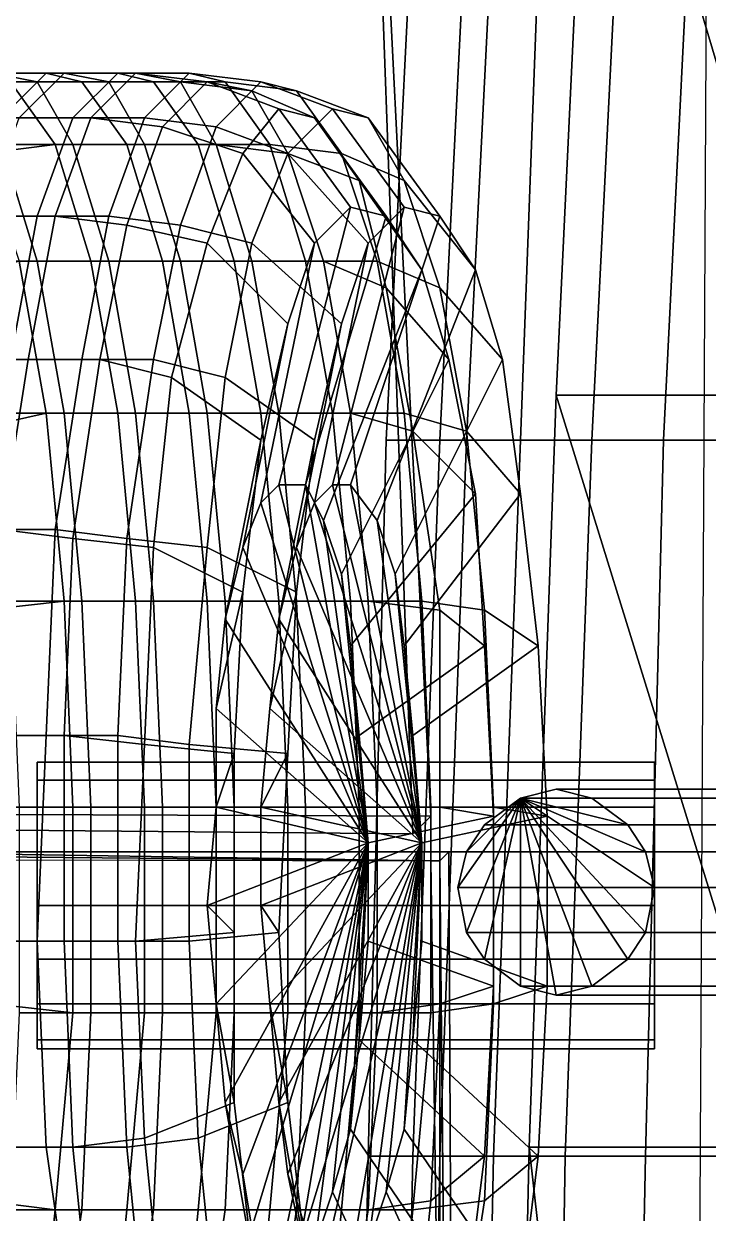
# Model space of a CAD drawing. Extents: x -1726 to 1721, y -2579 to 1769.
# Drawn here: x -336.5 to -260, y 177.6 to 310.5 of the extents above; entities that cross this region are included whole.
import ezdxf

# ---------------------------------------------------------------- set-up
doc = ezdxf.new("R2010")
doc.units = 0

msp = doc.modelspace()

# ---------------------------------------------------------------- linework, layer by layer
at = {"layer": '107051', "color": 1}
for points in [[(-348, 305, -1238), (-343, 304, -1216), (-335, 304, -1217), (-340, 305, -1240)], [(-345, 300, -1263), (-340, 305, -1240), (-332, 305, -1242), (-337, 300, -1264)], [(-340, 305, -1240), (-335, 304, -1217), (-327, 304, -1219), (-332, 305, -1242)], [(-337, 300, -1264), (-332, 305, -1242), (-324, 305, -1243), (-329, 300, -1266)], [(-332, 305, -1242), (-327, 304, -1219), (-319, 304, -1220), (-324, 305, -1243)], [(-329, 300, -1266), (-324, 305, -1243), (-316, 304, -1245), (-321, 299, -1267)], [(-324, 305, -1243), (-319, 304, -1220), (-311, 303, -1222), (-316, 304, -1245)], [(-343, 304, -1216), (-339, 297, -1194), (-331, 297, -1195), (-335, 304, -1217)], [(-335, 304, -1217), (-331, 297, -1195), (-323, 297, -1197), (-327, 304, -1219)], [(-327, 304, -1219), (-323, 297, -1197), (-315, 297, -1199), (-319, 304, -1220)], [(-321, 299, -1267), (-316, 304, -1245), (-308, 301, -1246), (-312, 296, -1268)], [(-319, 304, -1220), (-315, 297, -1199), (-307, 296, -1201), (-311, 303, -1222)], [(-316, 304, -1245), (-311, 303, -1222), (-304, 300, -1224), (-308, 301, -1246)], [(-311, 303, -1222), (-307, 296, -1201), (-299, 293, -1203), (-304, 300, -1224)], [(-312, 296, -1268), (-308, 301, -1246), (-300, 290, -1247), (-304, 286, -1266)], [(-308, 301, -1246), (-304, 300, -1224), (-296, 289, -1228), (-300, 290, -1247)], [(-341, 289, -1284), (-337, 300, -1264), (-329, 300, -1266), (-333, 289, -1286)], [(-333, 289, -1286), (-329, 300, -1266), (-321, 299, -1267), (-325, 288, -1287)], [(-325, 288, -1287), (-321, 299, -1267), (-312, 296, -1268), (-316, 286, -1287)], [(-304, 300, -1224), (-299, 293, -1203), (-292, 283, -1210), (-296, 289, -1228)], [(-347, 296, -1192), (-343, 284, -1173), (-335, 284, -1174), (-339, 297, -1194)], [(-339, 297, -1194), (-335, 284, -1174), (-327, 284, -1176), (-331, 297, -1195)], [(-331, 297, -1195), (-327, 284, -1176), (-319, 284, -1178), (-323, 297, -1197)], [(-323, 297, -1197), (-319, 284, -1178), (-311, 284, -1179), (-315, 297, -1199)], [(-315, 297, -1199), (-311, 284, -1179), (-303, 284, -1181), (-307, 296, -1201)], [(-316, 286, -1287), (-312, 296, -1268), (-304, 286, -1266), (-307, 277, -1283)], [(-307, 296, -1201), (-303, 284, -1181), (-296, 281, -1185), (-299, 293, -1203)], [(-299, 293, -1203), (-296, 281, -1185), (-289, 273, -1193), (-292, 283, -1210)], [(-304, 286, -1266), (-300, 290, -1247), (-308, 259, -1243), (-310, 257, -1254)], [(-300, 290, -1247), (-296, 289, -1228), (-305, 259, -1231), (-308, 259, -1243)], [(-344, 273, -1301), (-341, 289, -1284), (-333, 289, -1286), (-336, 273, -1303)], [(-336, 273, -1303), (-333, 289, -1286), (-325, 288, -1287), (-328, 273, -1304)], [(-296, 289, -1228), (-292, 283, -1210), (-303, 255, -1221), (-305, 259, -1231)], [(-328, 273, -1304), (-325, 288, -1287), (-316, 286, -1287), (-320, 271, -1303)], [(-320, 271, -1303), (-316, 286, -1287), (-307, 277, -1283), (-310, 264, -1297)], [(-307, 277, -1283), (-304, 286, -1266), (-310, 257, -1254), (-312, 252, -1264)], [(-343, 284, -1173), (-340, 267, -1158), (-332, 267, -1159), (-335, 284, -1174)], [(-335, 284, -1174), (-332, 267, -1159), (-324, 267, -1160), (-327, 284, -1176)], [(-327, 284, -1176), (-324, 267, -1160), (-316, 267, -1162), (-319, 284, -1178)], [(-319, 284, -1178), (-316, 267, -1162), (-308, 267, -1164), (-311, 284, -1179)], [(-311, 284, -1179), (-308, 267, -1164), (-300, 267, -1166), (-303, 284, -1181)], [(-303, 284, -1181), (-300, 267, -1166), (-293, 265, -1170), (-296, 281, -1185)], [(-292, 283, -1210), (-289, 273, -1193), (-301, 249, -1211), (-303, 255, -1221)], [(-296, 281, -1185), (-293, 265, -1170), (-286, 258, -1181), (-289, 273, -1193)], [(-310, 264, -1297), (-307, 277, -1283), (-312, 252, -1264), (-314, 244, -1272)], [(-347, 254, -1314), (-344, 273, -1301), (-336, 273, -1303), (-339, 254, -1315)], [(-339, 254, -1315), (-336, 273, -1303), (-328, 273, -1304), (-331, 253, -1316)], [(-331, 253, -1316), (-328, 273, -1304), (-320, 271, -1303), (-322, 252, -1315)], [(-289, 273, -1193), (-286, 258, -1181), (-300, 241, -1204), (-301, 249, -1211)], [(-322, 252, -1315), (-320, 271, -1303), (-310, 264, -1297), (-312, 247, -1307)], [(-340, 267, -1158), (-338, 246, -1147), (-330, 246, -1148), (-332, 267, -1159)], [(-332, 267, -1159), (-330, 246, -1148), (-322, 246, -1150), (-324, 267, -1160)], [(-324, 267, -1160), (-322, 246, -1150), (-314, 246, -1151), (-316, 267, -1162)], [(-316, 267, -1162), (-314, 246, -1151), (-306, 246, -1153), (-308, 267, -1164)], [(-308, 267, -1164), (-306, 246, -1153), (-298, 246, -1156), (-300, 267, -1166)], [(-300, 267, -1166), (-298, 246, -1156), (-290, 245, -1160), (-293, 265, -1170)], [(-293, 265, -1170), (-290, 245, -1160), (-285, 241, -1172), (-286, 258, -1181)], [(-312, 247, -1307), (-310, 264, -1297), (-314, 244, -1272), (-315, 234, -1278)], [(-298, 219, -1196), (-310, 257, -1254), (-308, 259, -1243), (-298, 219, -1196)], [(-298, 219, -1196), (-308, 259, -1243), (-305, 259, -1231), (-298, 219, -1196)], [(-298, 219, -1196), (-305, 259, -1231), (-303, 255, -1221), (-298, 219, -1196)], [(-286, 258, -1181), (-285, 241, -1172), (-299, 231, -1199), (-300, 241, -1204)], [(-298, 219, -1196), (-312, 252, -1264), (-310, 257, -1254), (-298, 219, -1196)], [(-340, 231, -1322), (-339, 254, -1315), (-331, 253, -1316), (-332, 231, -1323)], [(-298, 219, -1196), (-303, 255, -1221), (-301, 249, -1211), (-298, 219, -1196)], [(-332, 231, -1323), (-331, 253, -1316), (-322, 252, -1315), (-323, 230, -1322)], [(-323, 230, -1322), (-322, 252, -1315), (-312, 247, -1307), (-313, 229, -1313)], [(-298, 219, -1196), (-314, 244, -1272), (-312, 252, -1264), (-298, 219, -1196)], [(-298, 219, -1196), (-301, 249, -1211), (-300, 241, -1204), (-298, 219, -1196)], [(-338, 246, -1147), (-337, 223, -1142), (-329, 223, -1143), (-330, 246, -1148)], [(-330, 246, -1148), (-329, 223, -1143), (-321, 223, -1145), (-322, 246, -1150)], [(-322, 246, -1150), (-321, 223, -1145), (-313, 223, -1146), (-314, 246, -1151)], [(-313, 229, -1313), (-312, 247, -1307), (-315, 234, -1278), (-315, 223, -1281)], [(-314, 246, -1151), (-313, 223, -1146), (-305, 223, -1148), (-306, 246, -1153)], [(-306, 246, -1153), (-305, 223, -1148), (-297, 223, -1151), (-298, 246, -1156)], [(-298, 246, -1156), (-297, 223, -1151), (-290, 223, -1155), (-290, 245, -1160)], [(-290, 245, -1160), (-290, 223, -1155), (-284, 222, -1168), (-285, 241, -1172)], [(-298, 219, -1196), (-315, 234, -1278), (-314, 244, -1272), (-298, 219, -1196)], [(-298, 219, -1196), (-300, 241, -1204), (-299, 231, -1199), (-298, 219, -1196)], [(-285, 241, -1172), (-284, 222, -1168), (-298, 219, -1196), (-299, 231, -1199)], [(-298, 219, -1196), (-315, 223, -1281), (-315, 234, -1278), (-298, 219, -1196)], [(-340, 208, -1323), (-340, 231, -1322), (-332, 231, -1323), (-332, 208, -1324)], [(-332, 208, -1324), (-332, 231, -1323), (-323, 230, -1322), (-324, 208, -1323)], [(-324, 208, -1323), (-323, 230, -1322), (-313, 229, -1313), (-313, 209, -1314)], [(-313, 209, -1314), (-313, 229, -1313), (-315, 223, -1281), (-316, 212, -1282)], [(-337, 223, -1142), (-337, 200, -1143), (-329, 200, -1144), (-329, 223, -1143)], [(-329, 223, -1143), (-329, 200, -1144), (-321, 200, -1146), (-321, 223, -1145)], [(-321, 223, -1145), (-321, 200, -1146), (-313, 200, -1147), (-313, 223, -1146)], [(-298, 219, -1196), (-316, 212, -1282), (-315, 223, -1281), (-298, 219, -1196)], [(-313, 223, -1146), (-313, 200, -1147), (-305, 200, -1149), (-305, 223, -1148)], [(-305, 223, -1148), (-305, 200, -1149), (-297, 200, -1152), (-297, 223, -1151)], [(-284, 222, -1168), (-284, 203, -1168), (-298, 208, -1197), (-298, 219, -1196)], [(-297, 223, -1151), (-297, 200, -1152), (-290, 201, -1156), (-290, 223, -1155)], [(-290, 223, -1155), (-290, 201, -1156), (-284, 203, -1168), (-284, 222, -1168)], [(-298, 219, -1196), (-315, 201, -1279), (-316, 212, -1282), (-298, 219, -1196)], [(-298, 219, -1196), (-314, 190, -1274), (-315, 201, -1279), (-298, 219, -1196)], [(-298, 219, -1196), (-312, 182, -1267), (-314, 190, -1274), (-298, 219, -1196)], [(-298, 219, -1196), (-311, 176, -1257), (-312, 182, -1267), (-298, 219, -1196)], [(-298, 219, -1196), (-308, 172, -1246), (-311, 176, -1257), (-298, 219, -1196)], [(-298, 219, -1196), (-306, 172, -1235), (-308, 172, -1246), (-298, 219, -1196)], [(-298, 219, -1196), (-304, 174, -1224), (-306, 172, -1235), (-298, 219, -1196)], [(-298, 219, -1196), (-302, 180, -1214), (-304, 174, -1224), (-298, 219, -1196)], [(-298, 219, -1196), (-300, 187, -1206), (-302, 180, -1214), (-298, 219, -1196)], [(-298, 219, -1196), (-299, 197, -1200), (-300, 187, -1206), (-298, 219, -1196)], [(-298, 219, -1196), (-298, 208, -1197), (-299, 197, -1200), (-298, 219, -1196)], [(-313, 190, -1309), (-313, 209, -1314), (-316, 212, -1282), (-315, 201, -1279)], [(-323, 186, -1318), (-324, 208, -1323), (-313, 209, -1314), (-313, 190, -1309)], [(-339, 185, -1318), (-340, 208, -1323), (-332, 208, -1324), (-331, 185, -1319)], [(-331, 185, -1319), (-332, 208, -1324), (-324, 208, -1323), (-323, 186, -1318)], [(-284, 203, -1168), (-285, 184, -1174), (-299, 197, -1200), (-298, 208, -1197)], [(-290, 201, -1156), (-291, 179, -1163), (-285, 184, -1174), (-284, 203, -1168)], [(-311, 173, -1301), (-313, 190, -1309), (-315, 201, -1279), (-314, 190, -1274)], [(-297, 200, -1152), (-298, 178, -1158), (-291, 179, -1163), (-290, 201, -1156)], [(-337, 200, -1143), (-338, 178, -1150), (-330, 178, -1151), (-329, 200, -1144)], [(-329, 200, -1144), (-330, 178, -1151), (-322, 178, -1153), (-321, 200, -1146)], [(-321, 200, -1146), (-322, 178, -1153), (-314, 178, -1154), (-313, 200, -1147)], [(-313, 200, -1147), (-314, 178, -1154), (-306, 178, -1156), (-305, 200, -1149)], [(-305, 200, -1149), (-306, 178, -1156), (-298, 178, -1158), (-297, 200, -1152)], [(-285, 184, -1174), (-287, 168, -1184), (-300, 187, -1206), (-299, 197, -1200)], [(-321, 166, -1308), (-323, 186, -1318), (-313, 190, -1309), (-311, 173, -1301)], [(-308, 158, -1288), (-311, 173, -1301), (-314, 190, -1274), (-312, 182, -1267)], [(-287, 168, -1184), (-290, 154, -1199), (-302, 180, -1214), (-300, 187, -1206)], [(-337, 164, -1308), (-339, 185, -1318), (-331, 185, -1319), (-329, 165, -1309)], [(-329, 165, -1309), (-331, 185, -1319), (-323, 186, -1318), (-321, 166, -1308)], [(-291, 179, -1163), (-293, 160, -1175), (-287, 168, -1184), (-285, 184, -1174)], [(-305, 148, -1272), (-308, 158, -1288), (-312, 182, -1267), (-311, 176, -1257)], [(-290, 154, -1199), (-293, 145, -1216), (-304, 174, -1224), (-302, 180, -1214)], [(-298, 178, -1158), (-301, 159, -1171), (-293, 160, -1175), (-291, 179, -1163)], [(-338, 178, -1150), (-341, 159, -1163), (-333, 158, -1163), (-330, 178, -1151)], [(-330, 178, -1151), (-333, 158, -1163), (-325, 158, -1165), (-322, 178, -1153)], [(-322, 178, -1153), (-325, 158, -1165), (-317, 158, -1167), (-314, 178, -1154)], [(-314, 178, -1154), (-317, 158, -1167), (-309, 158, -1168), (-306, 178, -1156)], [(-306, 178, -1156), (-309, 158, -1168), (-301, 159, -1171), (-298, 178, -1158)]]:
    msp.add_3dface(points, dxfattribs=at)
at = {"layer": '121293', "color": 1}
for points in [[(-348, 305, -1238), (-343, 304, -1216), (-335, 304, -1217), (-340, 305, -1240)], [(-345, 300, -1263), (-340, 305, -1240), (-332, 305, -1242), (-337, 300, -1264)], [(-340, 305, -1240), (-335, 304, -1217), (-327, 304, -1219), (-332, 305, -1242)], [(-337, 300, -1264), (-332, 305, -1242), (-324, 305, -1243), (-329, 300, -1266)], [(-332, 305, -1242), (-327, 304, -1219), (-319, 304, -1220), (-324, 305, -1243)], [(-329, 300, -1266), (-324, 305, -1243), (-316, 304, -1245), (-321, 299, -1267)], [(-324, 305, -1243), (-319, 304, -1220), (-311, 303, -1222), (-316, 304, -1245)], [(-343, 304, -1216), (-339, 297, -1194), (-331, 297, -1195), (-335, 304, -1217)], [(-335, 304, -1217), (-331, 297, -1195), (-323, 297, -1197), (-327, 304, -1219)], [(-327, 304, -1219), (-323, 297, -1197), (-315, 297, -1199), (-319, 304, -1220)], [(-321, 299, -1267), (-316, 304, -1245), (-308, 301, -1246), (-312, 296, -1268)], [(-319, 304, -1220), (-315, 297, -1199), (-307, 296, -1201), (-311, 303, -1222)], [(-316, 304, -1245), (-311, 303, -1222), (-304, 300, -1224), (-308, 301, -1246)], [(-311, 303, -1222), (-307, 296, -1201), (-299, 293, -1203), (-304, 300, -1224)], [(-312, 296, -1268), (-308, 301, -1246), (-300, 290, -1247), (-304, 286, -1266)], [(-308, 301, -1246), (-304, 300, -1224), (-296, 289, -1228), (-300, 290, -1247)], [(-341, 289, -1284), (-337, 300, -1264), (-329, 300, -1266), (-333, 289, -1286)], [(-333, 289, -1286), (-329, 300, -1266), (-321, 299, -1267), (-325, 288, -1287)], [(-325, 288, -1287), (-321, 299, -1267), (-312, 296, -1268), (-316, 286, -1287)], [(-304, 300, -1224), (-299, 293, -1203), (-292, 283, -1210), (-296, 289, -1228)], [(-347, 296, -1192), (-343, 284, -1173), (-335, 284, -1174), (-339, 297, -1194)], [(-339, 297, -1194), (-335, 284, -1174), (-327, 284, -1176), (-331, 297, -1195)], [(-331, 297, -1195), (-327, 284, -1176), (-319, 284, -1178), (-323, 297, -1197)], [(-323, 297, -1197), (-319, 284, -1178), (-311, 284, -1179), (-315, 297, -1199)], [(-315, 297, -1199), (-311, 284, -1179), (-303, 284, -1181), (-307, 296, -1201)], [(-316, 286, -1287), (-312, 296, -1268), (-304, 286, -1266), (-307, 277, -1283)], [(-307, 296, -1201), (-303, 284, -1181), (-296, 281, -1185), (-299, 293, -1203)], [(-299, 293, -1203), (-296, 281, -1185), (-289, 273, -1193), (-292, 283, -1210)], [(-304, 286, -1266), (-300, 290, -1247), (-308, 259, -1243), (-310, 257, -1254)], [(-300, 290, -1247), (-296, 289, -1228), (-305, 259, -1231), (-308, 259, -1243)], [(-344, 273, -1301), (-341, 289, -1284), (-333, 289, -1286), (-336, 273, -1303)], [(-336, 273, -1303), (-333, 289, -1286), (-325, 288, -1287), (-328, 273, -1304)], [(-296, 289, -1228), (-292, 283, -1210), (-303, 255, -1221), (-305, 259, -1231)], [(-328, 273, -1304), (-325, 288, -1287), (-316, 286, -1287), (-320, 271, -1303)], [(-320, 271, -1303), (-316, 286, -1287), (-307, 277, -1283), (-310, 264, -1297)], [(-307, 277, -1283), (-304, 286, -1266), (-310, 257, -1254), (-312, 252, -1264)], [(-343, 284, -1173), (-340, 267, -1158), (-332, 267, -1159), (-335, 284, -1174)], [(-335, 284, -1174), (-332, 267, -1159), (-324, 267, -1160), (-327, 284, -1176)], [(-327, 284, -1176), (-324, 267, -1160), (-316, 267, -1162), (-319, 284, -1178)], [(-319, 284, -1178), (-316, 267, -1162), (-308, 267, -1164), (-311, 284, -1179)], [(-311, 284, -1179), (-308, 267, -1164), (-300, 267, -1166), (-303, 284, -1181)], [(-303, 284, -1181), (-300, 267, -1166), (-293, 265, -1170), (-296, 281, -1185)], [(-292, 283, -1210), (-289, 273, -1193), (-301, 249, -1211), (-303, 255, -1221)], [(-296, 281, -1185), (-293, 265, -1170), (-286, 258, -1181), (-289, 273, -1193)], [(-310, 264, -1297), (-307, 277, -1283), (-312, 252, -1264), (-314, 244, -1272)], [(-347, 254, -1314), (-344, 273, -1301), (-336, 273, -1303), (-339, 254, -1315)], [(-339, 254, -1315), (-336, 273, -1303), (-328, 273, -1304), (-331, 253, -1316)], [(-331, 253, -1316), (-328, 273, -1304), (-320, 271, -1303), (-322, 252, -1315)], [(-289, 273, -1193), (-286, 258, -1181), (-300, 241, -1204), (-301, 249, -1211)], [(-322, 252, -1315), (-320, 271, -1303), (-310, 264, -1297), (-312, 247, -1307)], [(-340, 267, -1158), (-338, 246, -1147), (-330, 246, -1148), (-332, 267, -1159)], [(-332, 267, -1159), (-330, 246, -1148), (-322, 246, -1150), (-324, 267, -1160)], [(-324, 267, -1160), (-322, 246, -1150), (-314, 246, -1151), (-316, 267, -1162)], [(-316, 267, -1162), (-314, 246, -1151), (-306, 246, -1153), (-308, 267, -1164)], [(-308, 267, -1164), (-306, 246, -1153), (-298, 246, -1156), (-300, 267, -1166)], [(-300, 267, -1166), (-298, 246, -1156), (-290, 245, -1160), (-293, 265, -1170)], [(-293, 265, -1170), (-290, 245, -1160), (-285, 241, -1172), (-286, 258, -1181)], [(-312, 247, -1307), (-310, 264, -1297), (-314, 244, -1272), (-315, 234, -1278)], [(-298, 219, -1196), (-310, 257, -1254), (-308, 259, -1243), (-298, 219, -1196)], [(-298, 219, -1196), (-308, 259, -1243), (-305, 259, -1231), (-298, 219, -1196)], [(-298, 219, -1196), (-305, 259, -1231), (-303, 255, -1221), (-298, 219, -1196)], [(-286, 258, -1181), (-285, 241, -1172), (-299, 231, -1199), (-300, 241, -1204)], [(-298, 219, -1196), (-312, 252, -1264), (-310, 257, -1254), (-298, 219, -1196)], [(-340, 231, -1322), (-339, 254, -1315), (-331, 253, -1316), (-332, 231, -1323)], [(-298, 219, -1196), (-303, 255, -1221), (-301, 249, -1211), (-298, 219, -1196)], [(-332, 231, -1323), (-331, 253, -1316), (-322, 252, -1315), (-323, 230, -1322)], [(-323, 230, -1322), (-322, 252, -1315), (-312, 247, -1307), (-313, 229, -1313)], [(-298, 219, -1196), (-314, 244, -1272), (-312, 252, -1264), (-298, 219, -1196)], [(-298, 219, -1196), (-301, 249, -1211), (-300, 241, -1204), (-298, 219, -1196)], [(-338, 246, -1147), (-337, 223, -1142), (-329, 223, -1143), (-330, 246, -1148)], [(-330, 246, -1148), (-329, 223, -1143), (-321, 223, -1145), (-322, 246, -1150)], [(-322, 246, -1150), (-321, 223, -1145), (-313, 223, -1146), (-314, 246, -1151)], [(-313, 229, -1313), (-312, 247, -1307), (-315, 234, -1278), (-315, 223, -1281)], [(-314, 246, -1151), (-313, 223, -1146), (-305, 223, -1148), (-306, 246, -1153)], [(-306, 246, -1153), (-305, 223, -1148), (-297, 223, -1151), (-298, 246, -1156)], [(-298, 246, -1156), (-297, 223, -1151), (-290, 223, -1155), (-290, 245, -1160)], [(-290, 245, -1160), (-290, 223, -1155), (-284, 222, -1168), (-285, 241, -1172)], [(-298, 219, -1196), (-315, 234, -1278), (-314, 244, -1272), (-298, 219, -1196)], [(-298, 219, -1196), (-300, 241, -1204), (-299, 231, -1199), (-298, 219, -1196)], [(-285, 241, -1172), (-284, 222, -1168), (-298, 219, -1196), (-299, 231, -1199)], [(-298, 219, -1196), (-315, 223, -1281), (-315, 234, -1278), (-298, 219, -1196)], [(-340, 208, -1323), (-340, 231, -1322), (-332, 231, -1323), (-332, 208, -1324)], [(-332, 208, -1324), (-332, 231, -1323), (-323, 230, -1322), (-324, 208, -1323)], [(-324, 208, -1323), (-323, 230, -1322), (-313, 229, -1313), (-313, 209, -1314)], [(-313, 209, -1314), (-313, 229, -1313), (-315, 223, -1281), (-316, 212, -1282)], [(-337, 223, -1142), (-337, 200, -1143), (-329, 200, -1144), (-329, 223, -1143)], [(-329, 223, -1143), (-329, 200, -1144), (-321, 200, -1146), (-321, 223, -1145)], [(-321, 223, -1145), (-321, 200, -1146), (-313, 200, -1147), (-313, 223, -1146)], [(-298, 219, -1196), (-316, 212, -1282), (-315, 223, -1281), (-298, 219, -1196)], [(-313, 223, -1146), (-313, 200, -1147), (-305, 200, -1149), (-305, 223, -1148)], [(-305, 223, -1148), (-305, 200, -1149), (-297, 200, -1152), (-297, 223, -1151)], [(-284, 222, -1168), (-284, 203, -1168), (-298, 208, -1197), (-298, 219, -1196)], [(-297, 223, -1151), (-297, 200, -1152), (-290, 201, -1156), (-290, 223, -1155)], [(-290, 223, -1155), (-290, 201, -1156), (-284, 203, -1168), (-284, 222, -1168)], [(-298, 219, -1196), (-315, 201, -1279), (-316, 212, -1282), (-298, 219, -1196)], [(-298, 219, -1196), (-314, 190, -1274), (-315, 201, -1279), (-298, 219, -1196)], [(-298, 219, -1196), (-312, 182, -1267), (-314, 190, -1274), (-298, 219, -1196)], [(-298, 219, -1196), (-311, 176, -1257), (-312, 182, -1267), (-298, 219, -1196)], [(-298, 219, -1196), (-308, 172, -1246), (-311, 176, -1257), (-298, 219, -1196)], [(-298, 219, -1196), (-306, 172, -1235), (-308, 172, -1246), (-298, 219, -1196)], [(-298, 219, -1196), (-304, 174, -1224), (-306, 172, -1235), (-298, 219, -1196)], [(-298, 219, -1196), (-302, 180, -1214), (-304, 174, -1224), (-298, 219, -1196)], [(-298, 219, -1196), (-300, 187, -1206), (-302, 180, -1214), (-298, 219, -1196)], [(-298, 219, -1196), (-299, 197, -1200), (-300, 187, -1206), (-298, 219, -1196)], [(-298, 219, -1196), (-298, 208, -1197), (-299, 197, -1200), (-298, 219, -1196)], [(-313, 190, -1309), (-313, 209, -1314), (-316, 212, -1282), (-315, 201, -1279)], [(-323, 186, -1318), (-324, 208, -1323), (-313, 209, -1314), (-313, 190, -1309)], [(-339, 185, -1318), (-340, 208, -1323), (-332, 208, -1324), (-331, 185, -1319)], [(-331, 185, -1319), (-332, 208, -1324), (-324, 208, -1323), (-323, 186, -1318)], [(-284, 203, -1168), (-285, 184, -1174), (-299, 197, -1200), (-298, 208, -1197)], [(-290, 201, -1156), (-291, 179, -1163), (-285, 184, -1174), (-284, 203, -1168)], [(-311, 173, -1301), (-313, 190, -1309), (-315, 201, -1279), (-314, 190, -1274)], [(-297, 200, -1152), (-298, 178, -1158), (-291, 179, -1163), (-290, 201, -1156)], [(-337, 200, -1143), (-338, 178, -1150), (-330, 178, -1151), (-329, 200, -1144)], [(-329, 200, -1144), (-330, 178, -1151), (-322, 178, -1153), (-321, 200, -1146)], [(-321, 200, -1146), (-322, 178, -1153), (-314, 178, -1154), (-313, 200, -1147)], [(-313, 200, -1147), (-314, 178, -1154), (-306, 178, -1156), (-305, 200, -1149)], [(-305, 200, -1149), (-306, 178, -1156), (-298, 178, -1158), (-297, 200, -1152)], [(-285, 184, -1174), (-287, 168, -1184), (-300, 187, -1206), (-299, 197, -1200)], [(-321, 166, -1308), (-323, 186, -1318), (-313, 190, -1309), (-311, 173, -1301)], [(-308, 158, -1288), (-311, 173, -1301), (-314, 190, -1274), (-312, 182, -1267)], [(-287, 168, -1184), (-290, 154, -1199), (-302, 180, -1214), (-300, 187, -1206)], [(-337, 164, -1308), (-339, 185, -1318), (-331, 185, -1319), (-329, 165, -1309)], [(-329, 165, -1309), (-331, 185, -1319), (-323, 186, -1318), (-321, 166, -1308)], [(-291, 179, -1163), (-293, 160, -1175), (-287, 168, -1184), (-285, 184, -1174)], [(-305, 148, -1272), (-308, 158, -1288), (-312, 182, -1267), (-311, 176, -1257)], [(-290, 154, -1199), (-293, 145, -1216), (-304, 174, -1224), (-302, 180, -1214)], [(-298, 178, -1158), (-301, 159, -1171), (-293, 160, -1175), (-291, 179, -1163)], [(-338, 178, -1150), (-341, 159, -1163), (-333, 158, -1163), (-330, 178, -1151)], [(-330, 178, -1151), (-333, 158, -1163), (-325, 158, -1165), (-322, 178, -1153)], [(-322, 178, -1153), (-325, 158, -1165), (-317, 158, -1167), (-314, 178, -1154)], [(-314, 178, -1154), (-317, 158, -1167), (-309, 158, -1168), (-306, 178, -1156)], [(-306, 178, -1156), (-309, 158, -1168), (-301, 159, -1171), (-298, 178, -1158)]]:
    msp.add_3dface(points, dxfattribs=at)
at = {"layer": '160671', "color": 1}
for points in [[(-1058, 227, -821), (-293, 220, -861), (-299, 385, -876), (-1058, 313, -829)], [(-299, 385, -876), (-293, 220, -861), (-291, 222, -898), (-299, 382, -876)], [(-1056, 316, -826), (-299, 382, -876), (-291, 222, -898), (-1056, 225, -840)], [(-291, 222, -898), (-293, 220, -861), (-1058, 227, -821), (-1056, 225, -840)]]:
    msp.add_3dface(points, dxfattribs=at)
at = {"layer": '24059', "color": 1}
for points in [[(-335, 226, -1215), (-335, 228, -1211), (-266, 228, -1211), (-266, 226, -1215)], [(-335, 228, -1211), (-335, 226, -1208), (-266, 226, -1208), (-266, 228, -1211)], [(-335, 218, -1203), (-335, 226, -1208), (-335, 228, -1211), (-335, 218, -1203)], [(-335, 218, -1203), (-335, 228, -1211), (-335, 226, -1215), (-335, 218, -1203)], [(-266, 212, -1202), (-266, 226, -1215), (-266, 228, -1211), (-266, 212, -1202)], [(-266, 212, -1202), (-266, 228, -1211), (-266, 226, -1208), (-266, 212, -1202)], [(-335, 223, -1218), (-335, 226, -1215), (-266, 226, -1215), (-266, 223, -1218)], [(-335, 226, -1208), (-335, 223, -1205), (-266, 223, -1205), (-266, 226, -1208)], [(-335, 218, -1203), (-335, 223, -1205), (-335, 226, -1208), (-335, 218, -1203)], [(-335, 218, -1203), (-335, 226, -1215), (-335, 223, -1218), (-335, 218, -1203)], [(-266, 212, -1202), (-266, 223, -1218), (-266, 226, -1215), (-266, 212, -1202)], [(-266, 212, -1202), (-266, 226, -1208), (-266, 223, -1205), (-266, 212, -1202)], [(-281, 224, -1215), (-277, 225, -1216), (-195, 225, -964), (-199, 224, -963)], [(-281, 224, -1215), (-273, 224, -1217), (-277, 225, -1216), (-281, 224, -1215)], [(-277, 225, -1216), (-273, 224, -1217), (-191, 224, -965), (-195, 225, -964)], [(-281, 224, -1215), (-287, 218, -1214), (-288, 214, -1214), (-281, 224, -1215)], [(-281, 224, -1215), (-288, 214, -1214), (-287, 209, -1214), (-281, 224, -1215)], [(-281, 224, -1215), (-285, 221, -1214), (-287, 218, -1214), (-281, 224, -1215)], [(-281, 224, -1215), (-287, 209, -1214), (-285, 206, -1214), (-281, 224, -1215)], [(-285, 221, -1214), (-281, 224, -1215), (-199, 224, -963), (-202, 221, -963)], [(-281, 224, -1215), (-285, 206, -1214), (-281, 203, -1215), (-281, 224, -1215)], [(-281, 224, -1215), (-281, 203, -1215), (-277, 202, -1216), (-281, 224, -1215)], [(-281, 224, -1215), (-277, 202, -1216), (-273, 203, -1217), (-281, 224, -1215)], [(-281, 224, -1215), (-273, 203, -1217), (-269, 206, -1217), (-281, 224, -1215)], [(-281, 224, -1215), (-269, 206, -1217), (-267, 209, -1218), (-281, 224, -1215)], [(-281, 224, -1215), (-267, 209, -1218), (-266, 214, -1218), (-281, 224, -1215)], [(-281, 224, -1215), (-266, 214, -1218), (-267, 218, -1218), (-281, 224, -1215)], [(-281, 224, -1215), (-267, 218, -1218), (-269, 221, -1217), (-281, 224, -1215)], [(-281, 224, -1215), (-269, 221, -1217), (-273, 224, -1217), (-281, 224, -1215)], [(-273, 224, -1217), (-269, 221, -1217), (-187, 221, -966), (-191, 224, -965)], [(-335, 218, -1220), (-335, 223, -1218), (-266, 223, -1218), (-266, 218, -1220)], [(-335, 223, -1205), (-335, 218, -1203), (-266, 218, -1203), (-266, 223, -1205)], [(-335, 218, -1203), (-335, 223, -1218), (-335, 218, -1220), (-335, 218, -1203)], [(-266, 212, -1202), (-266, 218, -1220), (-266, 223, -1218), (-266, 212, -1202)], [(-266, 212, -1202), (-266, 223, -1205), (-266, 218, -1203), (-266, 212, -1202)], [(-287, 218, -1214), (-285, 221, -1214), (-202, 221, -963), (-205, 218, -962)], [(-269, 221, -1217), (-267, 218, -1218), (-185, 218, -966), (-187, 221, -966)], [(-335, 212, -1220), (-335, 218, -1220), (-266, 218, -1220), (-266, 212, -1220)], [(-335, 218, -1203), (-335, 212, -1202), (-266, 212, -1202), (-266, 218, -1203)], [(-335, 218, -1203), (-335, 218, -1220), (-335, 212, -1220), (-335, 218, -1203)], [(-335, 218, -1203), (-335, 212, -1220), (-335, 206, -1220), (-335, 218, -1203)], [(-335, 218, -1203), (-335, 206, -1220), (-335, 201, -1218), (-335, 218, -1203)], [(-335, 218, -1203), (-335, 201, -1218), (-335, 197, -1215), (-335, 218, -1203)], [(-335, 218, -1203), (-335, 197, -1215), (-335, 196, -1211), (-335, 218, -1203)], [(-335, 218, -1203), (-335, 196, -1211), (-335, 197, -1208), (-335, 218, -1203)], [(-335, 218, -1203), (-335, 197, -1208), (-335, 201, -1205), (-335, 218, -1203)], [(-335, 218, -1203), (-335, 201, -1205), (-335, 206, -1203), (-335, 218, -1203)], [(-335, 218, -1203), (-335, 206, -1203), (-335, 212, -1202), (-335, 218, -1203)], [(-288, 214, -1214), (-287, 218, -1214), (-205, 218, -962), (-206, 214, -962)], [(-267, 218, -1218), (-266, 214, -1218), (-184, 214, -966), (-185, 218, -966)], [(-266, 212, -1202), (-266, 212, -1220), (-266, 218, -1220), (-266, 212, -1202)], [(-287, 209, -1214), (-288, 214, -1214), (-206, 214, -962), (-205, 209, -962)], [(-266, 214, -1218), (-267, 209, -1218), (-185, 209, -966), (-184, 214, -966)], [(-335, 212, -1202), (-335, 206, -1203), (-266, 206, -1203), (-266, 212, -1202)], [(-335, 206, -1220), (-335, 212, -1220), (-266, 212, -1220), (-266, 206, -1220)], [(-266, 212, -1202), (-266, 206, -1203), (-266, 201, -1205), (-266, 212, -1202)], [(-266, 212, -1202), (-266, 201, -1205), (-266, 197, -1208), (-266, 212, -1202)], [(-266, 212, -1202), (-266, 197, -1208), (-266, 196, -1211), (-266, 212, -1202)], [(-266, 212, -1202), (-266, 196, -1211), (-266, 197, -1215), (-266, 212, -1202)], [(-266, 212, -1202), (-266, 197, -1215), (-266, 201, -1218), (-266, 212, -1202)], [(-266, 212, -1202), (-266, 201, -1218), (-266, 206, -1220), (-266, 212, -1202)], [(-266, 212, -1202), (-266, 206, -1220), (-266, 212, -1220), (-266, 212, -1202)], [(-285, 206, -1214), (-287, 209, -1214), (-205, 209, -962), (-202, 206, -963)], [(-267, 209, -1218), (-269, 206, -1217), (-187, 206, -966), (-185, 209, -966)], [(-335, 206, -1203), (-335, 201, -1205), (-266, 201, -1205), (-266, 206, -1203)], [(-335, 201, -1218), (-335, 206, -1220), (-266, 206, -1220), (-266, 201, -1218)], [(-281, 203, -1215), (-285, 206, -1214), (-202, 206, -963), (-199, 203, -963)], [(-269, 206, -1217), (-273, 203, -1217), (-191, 203, -965), (-187, 206, -966)], [(-277, 202, -1216), (-281, 203, -1215), (-199, 203, -963), (-195, 202, -964)], [(-273, 203, -1217), (-277, 202, -1216), (-195, 202, -964), (-191, 203, -965)], [(-335, 201, -1205), (-335, 197, -1208), (-266, 197, -1208), (-266, 201, -1205)], [(-335, 197, -1215), (-335, 201, -1218), (-266, 201, -1218), (-266, 197, -1215)], [(-335, 197, -1208), (-335, 196, -1211), (-266, 196, -1211), (-266, 197, -1208)], [(-335, 196, -1211), (-335, 197, -1215), (-266, 197, -1215), (-266, 196, -1211)]]:
    msp.add_3dface(points, dxfattribs=at)
at = {"layer": '272109', "color": 1}
for points in [[(-286, 344, -793), (-292, 344, -850), (-296, 264, -850), (-290, 264, -792)], [(-292, 344, -850), (-286, 344, -907), (-290, 264, -908), (-296, 264, -850)], [(-269, 344, -738), (-286, 344, -793), (-290, 264, -792), (-273, 264, -736)], [(-286, 344, -907), (-269, 344, -962), (-273, 264, -963), (-290, 264, -908)], [(-242, 344, -687), (-269, 344, -738), (-273, 264, -736), (-246, 264, -685)], [(-290, 264, -792), (-296, 264, -850), (-298, 184, -850), (-293, 184, -791)], [(-296, 264, -850), (-290, 264, -908), (-293, 184, -908), (-298, 184, -850)], [(-273, 264, -736), (-290, 264, -792), (-293, 184, -791), (-276, 184, -735)], [(-290, 264, -908), (-273, 264, -963), (-276, 184, -964), (-293, 184, -908)], [(-246, 264, -685), (-273, 264, -736), (-276, 184, -735), (-248, 184, -683)], [(-293, 184, -791), (-298, 184, -850), (-303, -64, -850), (-298, -64, -790)], [(-298, 184, -850), (-293, 184, -908), (-298, -64, -909), (-303, -64, -850)], [(-276, 184, -735), (-293, 184, -791), (-298, -64, -790), (-280, -64, -733)], [(-293, 184, -908), (-276, 184, -964), (-280, -64, -966), (-298, -64, -909)], [(-248, 184, -683), (-276, 184, -735), (-280, -64, -733), (-252, -64, -681)]]:
    msp.add_3dface(points, dxfattribs=at)
at = {"layer": '29165', "color": 1}
for points in [[(-743, 221, -863), (-743, 224, -845), (-291, 217, -859), (-290, 217, -873)], [(-743, 224, -845), (-737, 9, -836), (-288, 8, -847), (-291, 217, -859)], [(-739, 218, -870), (-743, 221, -863), (-290, 217, -873), (-289, 218, -893)], [(-1720, 220, -821), (-290, 217, -873), (-291, 217, -859), (-1721, 219, -806)], [(-738, 9, -880), (-739, 218, -870), (-289, 218, -893), (-288, 10, -911)], [(-290, 217, -873), (-288, 10, -911), (-289, 218, -893), (-290, 217, -873)], [(-290, 217, -873), (-291, 217, -859), (-288, 8, -847), (-290, 217, -873)], [(-290, 217, -873), (-288, 8, -847), (-290, -199, -843), (-290, 217, -873)], [(-290, 217, -873), (-290, -199, -843), (-290, -199, -913), (-290, 217, -873)], [(-290, 217, -873), (-290, -199, -913), (-288, 10, -911), (-290, 217, -873)]]:
    msp.add_3dface(points, dxfattribs=at)
at = {"layer": '295117', "color": 1}
for points in [[(-281, 264, -794), (-287, 264, -850), (-283, 344, -850), (-278, 344, -794)], [(-287, 264, -850), (-281, 264, -906), (-278, 344, -905), (-283, 344, -850)], [(-265, 264, -740), (-281, 264, -794), (-278, 344, -794), (-261, 344, -741)], [(-281, 264, -906), (-265, 264, -960), (-261, 344, -959), (-278, 344, -905)], [(-238, 264, -690), (-265, 264, -740), (-261, 344, -741), (-235, 344, -692)], [(-284, 184, -793), (-290, 184, -850), (-287, 264, -850), (-281, 264, -794)], [(-290, 184, -850), (-284, 184, -907), (-281, 264, -906), (-287, 264, -850)], [(-267, 184, -739), (-284, 184, -793), (-281, 264, -794), (-265, 264, -740)], [(-284, 184, -907), (-267, 184, -961), (-265, 264, -960), (-281, 264, -906)], [(-241, 184, -688), (-267, 184, -739), (-265, 264, -740), (-238, 264, -690)], [(-289, -64, -792), (-294, -64, -850), (-290, 184, -850), (-284, 184, -793)], [(-294, -64, -850), (-289, -64, -907), (-284, 184, -907), (-290, 184, -850)], [(-272, -64, -737), (-289, -64, -792), (-284, 184, -793), (-267, 184, -739)], [(-289, -64, -907), (-272, -64, -963), (-267, 184, -961), (-284, 184, -907)], [(-245, -64, -686), (-272, -64, -737), (-267, 184, -739), (-241, 184, -688)]]:
    msp.add_3dface(points, dxfattribs=at)
at = {"layer": '343569', "color": 1}
msp.add_3dface([(-262, -38, -951), (-260, 351, -950), (-143, 348, -805), (-145, -41, -805)], dxfattribs=at)
at = {"layer": '351455', "color": 1}
for points in [[(-273, 353, -956), (-245, 353, -1009), (-248, 269, -1012), (-277, 269, -958)], [(-277, 269, -958), (-248, 269, -1012), (-251, 185, -1013), (-280, 185, -959)], [(-280, 185, -959), (-251, 185, -1013), (-255, -38, -1016), (-285, -38, -961)]]:
    msp.add_3dface(points, dxfattribs=at)
at = {"layer": '352991', "color": 1}
for points in [[(-273, 353, -956), (-245, 353, -1009), (-248, 269, -1012), (-277, 269, -958)], [(-277, 269, -958), (-248, 269, -1012), (-273, 353, -956), (-277, 269, -958)], [(-248, 269, -1012), (-245, 353, -1009), (-273, 353, -956), (-248, 269, -1012)], [(-277, 269, -958), (-248, 269, -1012), (-251, 185, -1013), (-280, 185, -959)], [(-280, 185, -959), (-251, 185, -1013), (-277, 269, -958), (-280, 185, -959)], [(-251, 185, -1013), (-248, 269, -1012), (-277, 269, -958), (-251, 185, -1013)], [(-280, 185, -959), (-251, 185, -1013), (-255, -38, -1016), (-285, -38, -961)], [(-285, -38, -961), (-255, -38, -1016), (-280, 185, -959), (-285, -38, -961)], [(-255, -38, -1016), (-251, 185, -1013), (-280, 185, -959), (-255, -38, -1016)]]:
    msp.add_3dface(points, dxfattribs=at)
at = {"layer": '57921', "color": 1}
for points in [[(-347, 300, -1232), (-342, 305, -1209), (-334, 305, -1211), (-339, 300, -1233)], [(-342, 305, -1209), (-338, 304, -1187), (-330, 304, -1188), (-334, 305, -1211)], [(-339, 300, -1233), (-334, 305, -1211), (-326, 305, -1213), (-331, 300, -1235)], [(-334, 305, -1211), (-330, 304, -1188), (-322, 304, -1190), (-326, 305, -1213)], [(-331, 300, -1235), (-326, 305, -1213), (-318, 305, -1214), (-323, 300, -1237)], [(-326, 305, -1213), (-322, 304, -1190), (-314, 304, -1191), (-318, 305, -1214)], [(-323, 300, -1237), (-318, 305, -1214), (-310, 304, -1216), (-315, 299, -1238)], [(-318, 305, -1214), (-314, 304, -1191), (-306, 303, -1193), (-310, 304, -1216)], [(-346, 303, -1185), (-341, 296, -1163), (-333, 297, -1165), (-338, 304, -1187)], [(-338, 304, -1187), (-333, 297, -1165), (-325, 297, -1166), (-330, 304, -1188)], [(-330, 304, -1188), (-325, 297, -1166), (-317, 297, -1168), (-322, 304, -1190)], [(-322, 304, -1190), (-317, 297, -1168), (-309, 297, -1170), (-314, 304, -1191)], [(-315, 299, -1238), (-310, 304, -1216), (-302, 301, -1217), (-307, 296, -1239)], [(-314, 304, -1191), (-309, 297, -1170), (-301, 296, -1172), (-306, 303, -1193)], [(-310, 304, -1216), (-306, 303, -1193), (-298, 300, -1195), (-302, 301, -1217)], [(-306, 303, -1193), (-301, 296, -1172), (-294, 293, -1174), (-298, 300, -1195)], [(-307, 296, -1239), (-302, 301, -1217), (-294, 290, -1218), (-298, 286, -1237)], [(-302, 301, -1217), (-298, 300, -1195), (-290, 289, -1199), (-294, 290, -1218)], [(-343, 289, -1254), (-339, 300, -1233), (-331, 300, -1235), (-335, 289, -1255)], [(-335, 289, -1255), (-331, 300, -1235), (-323, 300, -1237), (-327, 289, -1257)], [(-327, 289, -1257), (-323, 300, -1237), (-315, 299, -1238), (-319, 288, -1258)], [(-319, 288, -1258), (-315, 299, -1238), (-307, 296, -1239), (-311, 286, -1258)], [(-298, 300, -1195), (-294, 293, -1174), (-286, 283, -1181), (-290, 289, -1199)], [(-341, 296, -1163), (-337, 284, -1144), (-329, 284, -1145), (-333, 297, -1165)], [(-333, 297, -1165), (-329, 284, -1145), (-321, 284, -1147), (-325, 297, -1166)], [(-325, 297, -1166), (-321, 284, -1147), (-313, 284, -1149), (-317, 297, -1168)], [(-317, 297, -1168), (-313, 284, -1149), (-305, 284, -1150), (-309, 297, -1170)], [(-309, 297, -1170), (-305, 284, -1150), (-297, 284, -1152), (-301, 296, -1172)], [(-311, 286, -1258), (-307, 296, -1239), (-298, 286, -1237), (-301, 277, -1254)], [(-301, 296, -1172), (-297, 284, -1152), (-290, 281, -1156), (-294, 293, -1174)], [(-294, 293, -1174), (-290, 281, -1156), (-283, 273, -1164), (-286, 283, -1181)], [(-298, 286, -1237), (-294, 290, -1218), (-302, 259, -1214), (-304, 257, -1225)], [(-294, 290, -1218), (-290, 289, -1199), (-300, 259, -1202), (-302, 259, -1214)], [(-346, 273, -1271), (-343, 289, -1254), (-335, 289, -1255), (-338, 273, -1272)], [(-338, 273, -1272), (-335, 289, -1255), (-327, 289, -1257), (-330, 273, -1274)], [(-330, 273, -1274), (-327, 289, -1257), (-319, 288, -1258), (-322, 273, -1275)], [(-290, 289, -1199), (-286, 283, -1181), (-297, 255, -1192), (-300, 259, -1202)], [(-322, 273, -1275), (-319, 288, -1258), (-311, 286, -1258), (-314, 271, -1274)], [(-314, 271, -1274), (-311, 286, -1258), (-301, 277, -1254), (-304, 264, -1268)], [(-301, 277, -1254), (-298, 286, -1237), (-304, 257, -1225), (-306, 252, -1235)], [(-346, 281, -1145), (-343, 265, -1130), (-334, 267, -1129), (-337, 284, -1144)], [(-337, 284, -1144), (-334, 267, -1129), (-326, 267, -1130), (-329, 284, -1145)], [(-329, 284, -1145), (-326, 267, -1130), (-318, 267, -1131), (-321, 284, -1147)], [(-321, 284, -1147), (-318, 267, -1131), (-310, 267, -1133), (-313, 284, -1149)], [(-313, 284, -1149), (-310, 267, -1133), (-302, 267, -1135), (-305, 284, -1150)], [(-305, 284, -1150), (-302, 267, -1135), (-294, 267, -1137), (-297, 284, -1152)], [(-297, 284, -1152), (-294, 267, -1137), (-287, 265, -1141), (-290, 281, -1156)], [(-286, 283, -1181), (-283, 273, -1164), (-295, 249, -1182), (-297, 255, -1192)], [(-290, 281, -1156), (-287, 265, -1141), (-281, 258, -1152), (-283, 273, -1164)], [(-304, 264, -1268), (-301, 277, -1254), (-306, 252, -1235), (-308, 244, -1243)], [(-341, 254, -1285), (-338, 273, -1272), (-330, 273, -1274), (-333, 254, -1286)], [(-333, 254, -1286), (-330, 273, -1274), (-322, 273, -1275), (-325, 253, -1287)], [(-325, 253, -1287), (-322, 273, -1275), (-314, 271, -1274), (-316, 252, -1286)], [(-283, 273, -1164), (-281, 258, -1152), (-294, 241, -1175), (-295, 249, -1182)], [(-316, 252, -1286), (-314, 271, -1274), (-304, 264, -1268), (-306, 247, -1278)], [(-343, 265, -1130), (-341, 245, -1120), (-332, 246, -1118), (-334, 267, -1129)], [(-334, 267, -1129), (-332, 246, -1118), (-324, 246, -1119), (-326, 267, -1130)], [(-326, 267, -1130), (-324, 246, -1119), (-316, 246, -1121), (-318, 267, -1131)], [(-318, 267, -1131), (-316, 246, -1121), (-308, 246, -1122), (-310, 267, -1133)], [(-310, 267, -1133), (-308, 246, -1122), (-300, 246, -1124), (-302, 267, -1135)], [(-302, 267, -1135), (-300, 246, -1124), (-292, 246, -1127), (-294, 267, -1137)], [(-294, 267, -1137), (-292, 246, -1127), (-285, 245, -1131), (-287, 265, -1141)], [(-287, 265, -1141), (-285, 245, -1131), (-279, 241, -1143), (-281, 258, -1152)], [(-306, 247, -1278), (-304, 264, -1268), (-308, 244, -1243), (-309, 234, -1249)], [(-292, 219, -1167), (-304, 257, -1225), (-302, 259, -1214), (-292, 219, -1167)], [(-292, 219, -1167), (-302, 259, -1214), (-300, 259, -1202), (-292, 219, -1167)], [(-292, 219, -1167), (-300, 259, -1202), (-297, 255, -1192), (-292, 219, -1167)], [(-281, 258, -1152), (-279, 241, -1143), (-293, 231, -1170), (-294, 241, -1175)], [(-292, 219, -1167), (-306, 252, -1235), (-304, 257, -1225), (-292, 219, -1167)], [(-342, 231, -1292), (-341, 254, -1285), (-333, 254, -1286), (-334, 231, -1293)], [(-334, 231, -1293), (-333, 254, -1286), (-325, 253, -1287), (-326, 231, -1294)], [(-292, 219, -1167), (-297, 255, -1192), (-295, 249, -1182), (-292, 219, -1167)], [(-326, 231, -1294), (-325, 253, -1287), (-316, 252, -1286), (-318, 230, -1293)], [(-318, 230, -1293), (-316, 252, -1286), (-306, 247, -1278), (-307, 229, -1284)], [(-292, 219, -1167), (-308, 244, -1243), (-306, 252, -1235), (-292, 219, -1167)], [(-292, 219, -1167), (-295, 249, -1182), (-294, 241, -1175), (-292, 219, -1167)], [(-341, 245, -1120), (-340, 223, -1115), (-331, 223, -1113), (-332, 246, -1118)], [(-332, 246, -1118), (-331, 223, -1113), (-323, 223, -1114), (-324, 246, -1119)], [(-324, 246, -1119), (-323, 223, -1114), (-315, 223, -1116), (-316, 246, -1121)], [(-316, 246, -1121), (-315, 223, -1116), (-307, 223, -1117), (-308, 246, -1122)], [(-307, 229, -1284), (-306, 247, -1278), (-309, 234, -1249), (-310, 223, -1252)], [(-308, 246, -1122), (-307, 223, -1117), (-299, 223, -1119), (-300, 246, -1124)], [(-300, 246, -1124), (-299, 223, -1119), (-291, 223, -1122), (-292, 246, -1127)], [(-292, 246, -1127), (-291, 223, -1122), (-284, 223, -1126), (-285, 245, -1131)], [(-285, 245, -1131), (-284, 223, -1126), (-278, 222, -1139), (-279, 241, -1143)], [(-292, 219, -1167), (-309, 234, -1249), (-308, 244, -1243), (-292, 219, -1167)], [(-292, 219, -1167), (-294, 241, -1175), (-293, 231, -1170), (-292, 219, -1167)], [(-279, 241, -1143), (-278, 222, -1139), (-292, 219, -1167), (-293, 231, -1170)], [(-292, 219, -1167), (-310, 223, -1252), (-309, 234, -1249), (-292, 219, -1167)], [(-343, 208, -1293), (-342, 231, -1292), (-334, 231, -1293), (-335, 208, -1294)], [(-335, 208, -1294), (-334, 231, -1293), (-326, 231, -1294), (-326, 208, -1295)], [(-326, 208, -1295), (-326, 231, -1294), (-318, 230, -1293), (-318, 208, -1294)], [(-318, 208, -1294), (-318, 230, -1293), (-307, 229, -1284), (-308, 209, -1285)], [(-308, 209, -1285), (-307, 229, -1284), (-310, 223, -1252), (-310, 212, -1253)], [(-340, 223, -1115), (-340, 201, -1116), (-331, 200, -1114), (-331, 223, -1113)], [(-331, 223, -1113), (-331, 200, -1114), (-323, 200, -1115), (-323, 223, -1114)], [(-323, 223, -1114), (-323, 200, -1115), (-315, 200, -1117), (-315, 223, -1116)], [(-315, 223, -1116), (-315, 200, -1117), (-307, 200, -1118), (-307, 223, -1117)], [(-292, 219, -1167), (-310, 212, -1253), (-310, 223, -1252), (-292, 219, -1167)], [(-307, 223, -1117), (-307, 200, -1118), (-299, 200, -1120), (-299, 223, -1119)], [(-299, 223, -1119), (-299, 200, -1120), (-291, 200, -1123), (-291, 223, -1122)], [(-278, 222, -1139), (-278, 203, -1139), (-292, 208, -1168), (-292, 219, -1167)], [(-291, 223, -1122), (-291, 200, -1123), (-284, 201, -1127), (-284, 223, -1126)], [(-284, 223, -1126), (-284, 201, -1127), (-278, 203, -1139), (-278, 222, -1139)], [(-292, 219, -1167), (-309, 201, -1250), (-310, 212, -1253), (-292, 219, -1167)], [(-292, 219, -1167), (-308, 190, -1245), (-309, 201, -1250), (-292, 219, -1167)], [(-292, 219, -1167), (-307, 182, -1237), (-308, 190, -1245), (-292, 219, -1167)], [(-292, 219, -1167), (-305, 176, -1228), (-307, 182, -1237), (-292, 219, -1167)], [(-292, 219, -1167), (-303, 172, -1217), (-305, 176, -1228), (-292, 219, -1167)], [(-292, 219, -1167), (-300, 172, -1206), (-303, 172, -1217), (-292, 219, -1167)], [(-292, 219, -1167), (-298, 174, -1195), (-300, 172, -1206), (-292, 219, -1167)], [(-292, 219, -1167), (-296, 180, -1185), (-298, 174, -1195), (-292, 219, -1167)], [(-292, 219, -1167), (-294, 187, -1177), (-296, 180, -1185), (-292, 219, -1167)], [(-292, 219, -1167), (-293, 197, -1171), (-294, 187, -1177), (-292, 219, -1167)], [(-292, 219, -1167), (-292, 208, -1168), (-293, 197, -1171), (-292, 219, -1167)], [(-307, 190, -1280), (-308, 209, -1285), (-310, 212, -1253), (-309, 201, -1250)], [(-317, 186, -1289), (-318, 208, -1294), (-308, 209, -1285), (-307, 190, -1280)], [(-342, 185, -1288), (-343, 208, -1293), (-335, 208, -1294), (-334, 185, -1289)], [(-334, 185, -1289), (-335, 208, -1294), (-326, 208, -1295), (-325, 185, -1290)], [(-325, 185, -1290), (-326, 208, -1295), (-318, 208, -1294), (-317, 186, -1289)], [(-278, 203, -1139), (-279, 184, -1145), (-293, 197, -1171), (-292, 208, -1168)], [(-284, 201, -1127), (-285, 179, -1134), (-279, 184, -1145), (-278, 203, -1139)], [(-340, 201, -1116), (-341, 179, -1122), (-333, 178, -1121), (-331, 200, -1114)], [(-305, 173, -1272), (-307, 190, -1280), (-309, 201, -1250), (-308, 190, -1245)], [(-291, 200, -1123), (-293, 178, -1129), (-285, 179, -1134), (-284, 201, -1127)], [(-331, 200, -1114), (-333, 178, -1121), (-325, 178, -1122), (-323, 200, -1115)], [(-323, 200, -1115), (-325, 178, -1122), (-317, 178, -1124), (-315, 200, -1117)], [(-315, 200, -1117), (-317, 178, -1124), (-309, 178, -1125), (-307, 200, -1118)], [(-307, 200, -1118), (-309, 178, -1125), (-301, 178, -1127), (-299, 200, -1120)], [(-299, 200, -1120), (-301, 178, -1127), (-293, 178, -1129), (-291, 200, -1123)], [(-279, 184, -1145), (-281, 168, -1155), (-294, 187, -1177), (-293, 197, -1171)], [(-315, 166, -1279), (-317, 186, -1289), (-307, 190, -1280), (-305, 173, -1272)], [(-302, 158, -1259), (-305, 173, -1272), (-308, 190, -1245), (-307, 182, -1237)], [(-281, 168, -1155), (-284, 154, -1170), (-296, 180, -1185), (-294, 187, -1177)], [(-339, 164, -1277), (-342, 185, -1288), (-334, 185, -1289), (-331, 164, -1279)], [(-331, 164, -1279), (-334, 185, -1289), (-325, 185, -1290), (-323, 165, -1280)], [(-323, 165, -1280), (-325, 185, -1290), (-317, 186, -1289), (-315, 166, -1279)], [(-285, 179, -1134), (-288, 160, -1146), (-281, 168, -1155), (-279, 184, -1145)], [(-299, 148, -1243), (-302, 158, -1259), (-307, 182, -1237), (-305, 176, -1228)], [(-284, 154, -1170), (-288, 145, -1187), (-298, 174, -1195), (-296, 180, -1185)], [(-341, 179, -1122), (-344, 160, -1134), (-335, 159, -1133), (-333, 178, -1121)], [(-293, 178, -1129), (-295, 159, -1142), (-288, 160, -1146), (-285, 179, -1134)], [(-333, 178, -1121), (-335, 159, -1133), (-327, 158, -1134), (-325, 178, -1122)], [(-325, 178, -1122), (-327, 158, -1134), (-319, 158, -1136), (-317, 178, -1124)], [(-317, 178, -1124), (-319, 158, -1136), (-311, 158, -1138), (-309, 178, -1125)], [(-309, 178, -1125), (-311, 158, -1138), (-303, 158, -1139), (-301, 178, -1127)], [(-301, 178, -1127), (-303, 158, -1139), (-295, 159, -1142), (-293, 178, -1129)]]:
    msp.add_3dface(points, dxfattribs=at)

doc.saveas('drawing.dxf')
